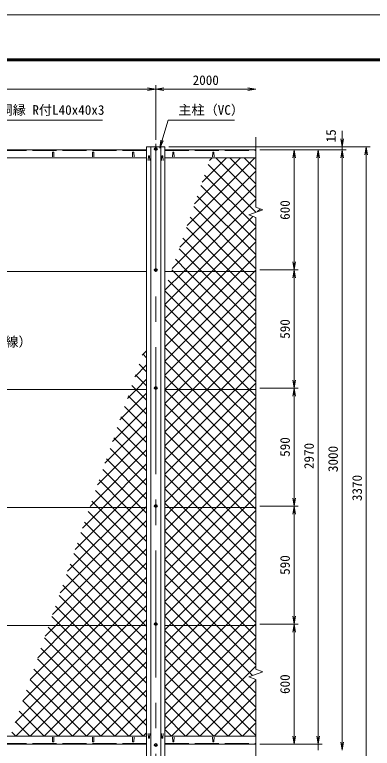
# Model space of a CAD drawing. Units: millimetres, scale not verified. Extents: x -4200 to 4200, y -2970 to 2970.
# Drawn here: x -2084 to -298, y -697 to 2970 of the extents above; entities that cross this region are included whole.
import ezdxf
from ezdxf.enums import TextEntityAlignment as Align

# ---------------------------------------------------------------- set-up
doc = ezdxf.new("R2010")
doc.units = ezdxf.units.MM
doc.header["$LTSCALE"] = 20
doc.linetypes.add('DASHED', pattern=[7.5, 6, -1.5])
doc.linetypes.add('USER1', pattern=[50.8, 31.75, -6.35, 6.35, -6.35])
for name, color, linetype, lineweight in [('0-0_D-STR1', 1, 'Continuous', 18), ('0-1_D-BMK', 2, 'USER1', 13), ('0-2_D-STR-DIM', 7, 'Continuous', 9), ('0-3_D-STR3', 3, 'Continuous', 13), ('0-7_D-STR-TXT', 7, 'Continuous', 9), ('0-8_0', 7, 'Continuous', 9), ('0-A_D-STR2', 7, 'Continuous', 9), ('0-B_D-TTL', 7, 'Continuous', 9)]:
    doc.layers.add(name, color=color, linetype=linetype, lineweight=lineweight)
doc.styles.add('ＭＳ ゴシック', font='')
doc.styles.get('ＭＳ ゴシック').set_extended_font_data('MS Gothic')

# ---------------------------------------------------------------- blocks, each defined once
blk = doc.blocks.new('_Open')
at = {"layer": '0-8_0'}
blk.add_line((-20, 3.33), (0, 0), dxfattribs=at)
blk.add_lwpolyline([(-20, -3.33), (0, 0), (-20, 0)], dxfattribs=at)

msp = doc.modelspace()

# ---------------------------------------------------------------- linework, layer by layer
at = {"layer": '0-0_D-STR1'}
for p, q in [((-1424.97, 2293.74), (-3342.47, 2293.74)), ((-1894.97, 2280.61), (-1895.72, 2259.11)), ((-1888.97, 2280.61), (-1888.22, 2259.11)), ((-1694.97, 2280.61), (-1695.72, 2259.11)), ((-1688.97, 2280.61), (-1688.22, 2259.11)), ((-1494.97, 2280.61), (-1495.72, 2259.11)), ((-1488.97, 2280.61), (-1488.22, 2259.11)), ((-1404.97, -1061.26), (-1404.97, 2308.74)), ((-1354.97, -1061.26), (-1354.97, 2308.74)), ((-1334.97, -1061.26), (-1334.97, 2308.74)), ((-1334.97, 2293.74), (-879.97, 2293.74)), ((-1294.97, 2280.61), (-1295.72, 2259.11)), ((-1288.97, 2280.61), (-1288.22, 2259.11)), ((-1094.97, 2280.61), (-1095.72, 2259.11)), ((-1088.97, 2280.61), (-1088.22, 2259.11)), ((-3342.47, 2253.74), (-1424.97, 2253.74)), ((-1416.47, 2262.12), (-1417.22, 2240.62)), ((-1410.47, 2262.12), (-1409.72, 2240.62)), ((-1349.47, 2262.12), (-1350.22, 2240.62)), ((-1343.47, 2262.12), (-1342.72, 2240.62)), ((-879.97, 2253.74), (-1334.97, 2253.74)), ((-1416.47, -644.64), (-1417.22, -623.14)), ((-1410.47, -644.64), (-1409.72, -623.14)), ((-1349.47, -644.64), (-1350.22, -623.14)), ((-1343.47, -644.64), (-1342.72, -623.14)), ((-3342.47, -636.26), (-1424.97, -636.26)), ((-1894.97, -663.13), (-1895.72, -641.63)), ((-1888.97, -663.13), (-1888.22, -641.63)), ((-1694.97, -663.13), (-1695.72, -641.63)), ((-1688.97, -663.13), (-1688.22, -641.63)), ((-1494.97, -663.13), (-1495.72, -641.63)), ((-1488.97, -663.13), (-1488.22, -641.63)), ((-879.97, -636.26), (-1334.97, -636.26)), ((-1294.97, -663.13), (-1295.72, -641.63)), ((-1288.97, -663.13), (-1288.22, -641.63)), ((-1094.97, -663.13), (-1095.72, -641.63)), ((-1088.97, -663.13), (-1088.22, -641.63)), ((-1424.97, -676.26), (-3342.47, -676.26)), ((-1334.97, -676.26), (-879.97, -676.26))]:
    msp.add_line(p, q, dxfattribs=at)
at = {"layer": '0-0_D-STR1', "linetype": 'DASHED'}
for p, q in [((-1424.97, 2290.74), (-3342.47, 2290.74)), ((-1334.97, 2290.74), (-879.97, 2290.74)), ((-1424.97, -673.26), (-3342.47, -673.26)), ((-1334.97, -673.26), (-879.97, -673.26))]:
    msp.add_line(p, q, dxfattribs=at)
at = {"layer": '0-0_D-STR1'}
msp.add_lwpolyline([(-1424.97, -1061.26), (-1424.97, 2308.74), (-1334.97, 2308.74)], dxfattribs=at)
for centre, start, end in [((-1891.97, 2279.36), 22.61986, 157.38014), ((-1691.97, 2279.36), 22.61986, 157.38014), ((-1491.97, 2279.36), 22.61986, 157.38014), ((-1291.97, 2279.36), 22.61986, 157.38014), ((-1091.97, 2279.36), 22.61986, 157.38014), ((-1413.47, 2260.87), 22.61986, 157.38014), ((-1346.47, 2260.87), 22.61986, 157.38014), ((-1413.47, -643.39), 202.61986, 337.38014), ((-1346.47, -643.39), 202.61986, 337.38014), ((-1891.97, -661.88), 202.61986, 337.38014), ((-1691.97, -661.88), 202.61986, 337.38014), ((-1491.97, -661.88), 202.61986, 337.38014), ((-1291.97, -661.88), 202.61986, 337.38014), ((-1091.97, -661.88), 202.61986, 337.38014)]:
    msp.add_arc(centre, 3.25, start, end, dxfattribs=at)
at = {"layer": '0-1_D-BMK'}
for p, q in [((-1379.97, 2323.74), (-1379.97, -1076.26)), ((-1369.97, 2298.24), (-1389.97, 2298.24)), ((-1369.97, 1693.74), (-1389.97, 1693.74)), ((-1379.97, 1703.74), (-1379.97, 1683.74)), ((-1369.97, 1103.74), (-1389.97, 1103.74)), ((-1369.97, 513.74), (-1389.97, 513.74)), ((-1369.97, -76.26), (-1389.97, -76.26)), ((-1369.97, -680.76), (-1389.97, -680.76))]:
    msp.add_line(p, q, dxfattribs=at)
at = {"layer": '0-2_D-STR-DIM'}
for p, q in [((-1379.97, 2343.74), (-1379.97, 2617.53)), ((-1379.97, 2343.74), (-1379.97, 2617.53)), ((-3339.97, 2597.53), (-1419.97, 2597.53)), ((-1339.97, 2597.53), (-919.97, 2597.53)), ((-448.93, 2348.74), (-448.93, 2388.74)), ((-879.97, 2358.19), (-879.97, 2007.97)), ((-1314.97, 2308.74), (-428.93, 2308.74)), ((-1314.97, 2308.74), (-308.93, 2308.74)), ((-859.97, 2293.74), (-668.93, 2293.74)), ((-859.97, 2293.74), (-548.93, 2293.74)), ((-859.97, 2293.74), (-428.93, 2293.74)), ((-859.97, 2293.74), (-428.93, 2293.74)), ((-448.93, 2293.74), (-448.93, 2308.74)), ((-688.93, 1733.74), (-688.93, 2253.74)), ((-568.93, 2253.74), (-568.93, -636.26)), ((-448.93, 2253.74), (-448.93, -666.26)), ((-448.93, 2253.74), (-448.93, 2213.74)), ((-328.93, -1021.26), (-328.93, 2268.74)), ((-879.97, 1956.66), (-879.97, -302.03)), ((-859.97, 1693.74), (-668.93, 1693.74)), ((-859.97, 1693.74), (-668.93, 1693.74)), ((-688.93, 1143.74), (-688.93, 1653.74)), ((-859.97, 1103.74), (-668.93, 1103.74)), ((-859.97, 1103.74), (-668.93, 1103.74)), ((-688.93, 1063.74), (-688.93, 553.74)), ((-859.97, 513.74), (-668.93, 513.74)), ((-859.97, 513.74), (-668.93, 513.74)), ((-688.93, 473.74), (-688.93, -36.26)), ((-859.97, -76.26), (-668.93, -76.26)), ((-859.97, -76.26), (-668.93, -76.26)), ((-688.93, -636.26), (-688.93, -116.26)), ((-915.21, -340.51), (-844.74, -314.86)), ((-844.74, -314.86), (-879.97, -302.03)), ((-879.97, -353.34), (-915.21, -340.51)), ((-879.97, -353.34), (-879.97, -813.56)), ((-568.93, -636.26), (-568.93, -596.26)), ((-859.97, -676.26), (-668.93, -676.26)), ((-859.97, -676.26), (-548.93, -676.26)), ((-859.97, -676.26), (-548.93, -676.26)), ((-568.93, -676.26), (-568.93, -706.26))]:
    msp.add_line(p, q, dxfattribs=at)
msp.add_lwpolyline([(-879.97, 1956.66), (-915.21, 1969.49), (-844.74, 1995.14), (-879.97, 2007.97)], dxfattribs=at)
at = {"layer": '0-3_D-STR3'}
for p, q in [((-1379.97, 2305.75), (-1386.47, 2301.99)), ((-1386.47, 2301.99), (-1386.47, 2294.49)), ((-1386.47, 2294.49), (-1379.97, 2290.74)), ((-1373.47, 2301.99), (-1379.97, 2305.75)), ((-1379.97, 2290.74), (-1373.47, 2294.49)), ((-1373.47, 2294.49), (-1373.47, 2301.99)), ((-1424.97, 1686.99), (-3342.47, 1686.99)), ((-879.97, 1686.99), (-1334.97, 1686.99)), ((-1379.97, 1111.25), (-1386.47, 1107.49)), ((-1386.47, 1107.49), (-1386.47, 1099.99)), ((-1373.47, 1107.49), (-1379.97, 1111.25)), ((-1373.47, 1099.99), (-1373.47, 1107.49)), ((-1424.97, 1096.99), (-3342.47, 1096.99)), ((-1386.47, 1099.99), (-1379.97, 1096.23)), ((-1379.97, 1096.23), (-1373.47, 1099.99)), ((-879.97, 1096.99), (-1334.97, 1096.99)), ((-1424.97, 506.99), (-3342.47, 506.99)), ((-879.97, 506.99), (-1334.97, 506.99)), ((-1379.97, -68.75), (-1386.47, -72.51)), ((-1386.47, -72.51), (-1386.47, -80.01)), ((-1373.47, -72.51), (-1379.97, -68.75)), ((-1373.47, -80.01), (-1373.47, -72.51)), ((-1424.97, -83.01), (-3342.47, -83.01)), ((-1386.47, -80.01), (-1379.97, -83.77)), ((-1379.97, -83.77), (-1373.47, -80.01)), ((-879.97, -83.01), (-1334.97, -83.01)), ((-1379.97, -673.25), (-1386.47, -677.01)), ((-1386.47, -677.01), (-1386.47, -684.51)), ((-1386.47, -684.51), (-1379.97, -688.26)), ((-1373.47, -677.01), (-1379.97, -673.25)), ((-1379.97, -688.26), (-1373.47, -684.51)), ((-1373.47, -684.51), (-1373.47, -677.01))]:
    msp.add_line(p, q, dxfattribs=at)
for points in [[(-1373.47, 1697.49), (-1379.97, 1701.25), (-1386.47, 1697.49), (-1386.47, 1689.99), (-1379.97, 1686.24), (-1373.47, 1689.99)], [(-1373.47, 517.49), (-1379.97, 521.25), (-1386.47, 517.49), (-1386.47, 509.99), (-1379.97, 506.23), (-1373.47, 509.99)]]:
    msp.add_lwpolyline(points, close=True, dxfattribs=at)
for centre in [(-1379.97, 2298.24), (-1379.97, 1693.74), (-1379.97, 1103.74), (-1379.97, 513.74), (-1379.97, -76.26), (-1379.97, -680.76)]:
    msp.add_circle(centre, 6.25, dxfattribs=at)
at = {"layer": '0-7_D-STR-TXT'}
for points in [[(-1645.07, 2442.61), (-2342.95, 2442.61), (-2388.31, 2295.65)], [(-986.26, 2442.62), (-1317.64, 2442.62), (-1359.33, 2304.96)]]:
    msp.add_lwpolyline(points, dxfattribs=at)
at = {"layer": '0-A_D-STR2'}
for p, q in [((-1222.58, 1916.61), (-885.45, 2253.74)), ((-1185.24, 2024.66), (-956.16, 2253.74)), ((-1147.9, 2132.71), (-1026.87, 2253.74)), ((-1110.56, 2240.76), (-1097.58, 2253.74)), ((-879.97, 2053.83), (-1079.88, 2253.74)), ((-879.97, 2124.55), (-1009.17, 2253.74)), ((-879.97, 2195.26), (-938.46, 2253.74)), ((-879.38, 1982.53), (-1117.51, 2220.66)), ((-1259.92, 1808.56), (-879.97, 2188.5)), ((-879.97, 1912.41), (-1135.67, 2168.11)), ((-1297.25, 1700.51), (-879.97, 2117.79)), ((-879.97, 1841.7), (-1153.83, 2115.56)), ((-879.97, 1770.99), (-1171.99, 2063.01)), ((-879.97, 1700.28), (-1190.15, 2010.46)), ((-870.63, 1985.72), (-856.81, 1999.54)), ((-937.4, 1686.99), (-1208.31, 1957.9)), ((-1008.11, 1686.99), (-1226.47, 1905.35)), ((-1098.64, 1686.99), (-879.97, 1905.66)), ((-1078.82, 1686.99), (-1244.63, 1852.8)), ((-1027.93, 1686.99), (-879.97, 1834.95)), ((-1149.53, 1686.99), (-1262.79, 1800.25)), ((-957.22, 1686.99), (-879.97, 1764.24)), ((-1220.24, 1686.99), (-1280.95, 1747.7)), ((-1334.97, 1450.66), (-1098.64, 1686.99)), ((-1334.97, 1379.95), (-1027.93, 1686.99)), ((-1334.97, 1309.24), (-957.22, 1686.99)), ((-1334.97, 1238.53), (-886.51, 1686.99)), ((-1290.95, 1686.99), (-1299.11, 1695.15)), ((-879.97, 1276.02), (-1290.95, 1686.99)), ((-879.97, 1346.73), (-1220.24, 1686.99)), ((-879.97, 1417.44), (-1149.53, 1686.99)), ((-879.97, 1488.15), (-1078.82, 1686.99)), ((-879.97, 1558.86), (-1008.11, 1686.99)), ((-879.97, 1629.57), (-937.4, 1686.99)), ((-886.51, 1686.99), (-879.97, 1693.53)), ((-1334.97, 1167.82), (-879.97, 1622.82)), ((-879.97, 1205.31), (-1317.27, 1642.6)), ((-879.97, 1134.6), (-1334.97, 1589.6)), ((-1334.97, 1097.11), (-879.97, 1552.11)), ((-913.08, 1096.99), (-1334.97, 1518.88)), ((-1264.38, 1096.99), (-879.97, 1481.4)), ((-983.79, 1096.99), (-1334.97, 1448.17)), ((-1193.67, 1096.99), (-879.97, 1410.69)), ((-1054.5, 1096.99), (-1334.97, 1377.46)), ((-1424.97, 1326.04), (-1426.23, 1327.29)), ((-1122.96, 1096.99), (-879.97, 1339.98)), ((-1446.61, 1268.32), (-1424.97, 1289.95)), ((-1125.21, 1096.99), (-1334.97, 1306.75)), ((-1424.97, 1255.33), (-1444.39, 1274.74)), ((-1052.25, 1096.99), (-879.97, 1269.26)), ((-1483.94, 1160.27), (-1424.97, 1219.24)), ((-1424.97, 1184.62), (-1462.55, 1222.19)), ((-1195.92, 1096.99), (-1334.97, 1236.04)), ((-981.54, 1096.99), (-879.97, 1198.55)), ((-1424.97, 1113.91), (-1480.71, 1169.64)), ((-1266.63, 1096.99), (-1334.97, 1165.33)), ((-910.83, 1096.99), (-879.97, 1127.84)), ((-1558.62, 944.17), (-1424.97, 1077.82)), ((-1424.97, 972.49), (-1517.03, 1064.54)), ((-1334.97, 1026.4), (-1264.38, 1096.99)), ((-1334.97, 955.69), (-1193.67, 1096.99)), ((-1334.97, 884.98), (-1122.96, 1096.99)), ((-1334.97, 814.26), (-1052.25, 1096.99)), ((-1334.97, 743.55), (-981.54, 1096.99)), ((-1334.97, 672.84), (-910.83, 1096.99)), ((-879.97, 639.62), (-1334.97, 1094.62)), ((-879.97, 710.33), (-1266.63, 1096.99)), ((-879.97, 781.04), (-1195.92, 1096.99)), ((-879.97, 851.75), (-1125.21, 1096.99)), ((-879.97, 922.46), (-1054.5, 1096.99)), ((-879.97, 993.17), (-983.79, 1096.99)), ((-879.97, 1063.88), (-913.08, 1096.99)), ((-1334.97, 602.13), (-879.97, 1057.13)), ((-1595.96, 836.12), (-1424.97, 1007.11)), ((-1424.97, 901.78), (-1535.19, 1011.99)), ((-879.97, 568.91), (-1334.97, 1023.91)), ((-1424.97, 831.07), (-1553.35, 959.44)), ((-1334.97, 531.42), (-879.97, 986.42)), ((-1633.3, 728.07), (-1424.97, 936.4)), ((-888.77, 506.99), (-1334.97, 953.2)), ((-1424.97, 760.36), (-1571.51, 906.89)), ((-959.48, 506.99), (-1334.97, 882.49)), ((-1288.7, 506.99), (-879.97, 915.71)), ((-1670.64, 620.03), (-1424.97, 865.69)), ((-1424.97, 689.65), (-1589.66, 854.34)), ((-1217.98, 506.99), (-879.97, 845)), ((-1030.19, 506.99), (-1334.97, 811.78)), ((-1707.97, 511.98), (-1424.97, 794.98)), ((-1424.97, 618.94), (-1607.82, 801.79)), ((-1147.27, 506.99), (-879.97, 774.29)), ((-1424.97, 548.22), (-1625.98, 749.23)), ((-1100.9, 506.99), (-1334.97, 741.07)), ((-1642.25, 506.99), (-1424.97, 724.26)), ((-1076.56, 506.99), (-879.97, 703.58)), ((-1454.45, 506.99), (-1644.14, 696.68)), ((-1171.61, 506.99), (-1334.97, 670.36)), ((-1525.16, 506.99), (-1662.3, 644.13)), ((-1571.54, 506.99), (-1424.97, 653.55)), ((-1005.85, 506.99), (-879.97, 632.87)), ((-1595.87, 506.99), (-1680.46, 591.58)), ((-1242.32, 506.99), (-1334.97, 599.65)), ((-1500.83, 506.99), (-1424.97, 582.84)), ((-935.14, 506.99), (-879.97, 562.16)), ((-1666.58, 506.99), (-1698.62, 539.03)), ((-1313.03, 506.99), (-1334.97, 528.94)), ((-1857.33, 79.78), (-1430.12, 506.99)), ((-1819.99, 187.83), (-1500.83, 506.99)), ((-1782.65, 295.88), (-1571.54, 506.99)), ((-1745.31, 403.93), (-1642.25, 506.99)), ((-1424.97, 194.67), (-1716.78, 486.48)), ((-1424.97, 265.38), (-1666.58, 506.99)), ((-1424.97, 336.09), (-1595.87, 506.99)), ((-1424.97, 406.8), (-1525.16, 506.99)), ((-1424.97, 477.51), (-1454.45, 506.99)), ((-1430.12, 506.99), (-1424.97, 512.13)), ((-1334.97, 460.71), (-1288.7, 506.99)), ((-1334.97, 390), (-1217.98, 506.99)), ((-1334.97, 319.29), (-1147.27, 506.99)), ((-1334.97, 248.58), (-1076.56, 506.99)), ((-1334.97, 177.87), (-1005.85, 506.99)), ((-1334.97, 107.16), (-935.14, 506.99)), ((-1334.97, 36.45), (-879.97, 491.45)), ((-879.97, 73.94), (-1313.03, 506.99)), ((-879.97, 144.65), (-1242.32, 506.99)), ((-879.97, 215.36), (-1171.61, 506.99)), ((-879.97, 286.07), (-1100.9, 506.99)), ((-879.97, 356.78), (-1030.19, 506.99)), ((-879.97, 427.49), (-959.48, 506.99)), ((-879.97, 498.2), (-888.77, 506.99)), ((-1894.66, -28.27), (-1424.97, 441.42)), ((-879.97, 3.22), (-1334.97, 458.22)), ((-1424.97, 123.96), (-1734.94, 433.93)), ((-1334.97, -34.26), (-879.97, 420.74)), ((-1878.7, -83.01), (-1424.97, 370.71)), ((-1424.97, 53.25), (-1753.1, 381.38)), ((-879.97, -67.49), (-1334.97, 387.51)), ((-1313.01, -83.01), (-879.97, 350.03)), ((-1807.98, -83.01), (-1424.97, 300)), ((-1424.97, -17.46), (-1771.26, 328.83)), ((-935.16, -83.01), (-1334.97, 316.8)), ((-1430.14, -83.01), (-1789.42, 276.28)), ((-1242.3, -83.01), (-879.97, 279.31)), ((-1500.85, -83.01), (-1807.58, 223.73)), ((-1737.27, -83.01), (-1424.97, 229.29)), ((-1005.87, -83.01), (-1334.97, 246.09)), ((-1171.59, -83.01), (-879.97, 208.6)), ((-1571.56, -83.01), (-1825.74, 171.18)), ((-1666.56, -83.01), (-1424.97, 158.58)), ((-1076.58, -83.01), (-1334.97, 175.38)), ((-1642.27, -83.01), (-1843.9, 118.62)), ((-1100.88, -83.01), (-879.97, 137.89)), ((-1595.85, -83.01), (-1424.97, 87.87)), ((-1712.98, -83.01), (-1862.06, 66.07)), ((-1030.17, -83.01), (-879.97, 67.18)), ((-1783.69, -83.01), (-1880.22, 13.52)), ((-1525.14, -83.01), (-1424.97, 17.16)), ((-1218, -83.01), (-1334.97, 33.96)), ((-959.46, -83.01), (-879.97, -3.53)), ((-1854.4, -83.01), (-1898.38, -39.03)), ((-1454.43, -83.01), (-1424.97, -53.55)), ((-1288.71, -83.01), (-1334.97, -36.75)), ((-2081.35, -568.51), (-1595.85, -83.01)), ((-2078.39, -636.26), (-1525.14, -83.01)), ((-2044.02, -460.46), (-1666.56, -83.01)), ((-2007.68, -636.26), (-1454.43, -83.01)), ((-2006.68, -352.41), (-1737.27, -83.01)), ((-1969.34, -244.36), (-1807.98, -83.01)), ((-1932, -136.32), (-1878.7, -83.01)), ((-1424.97, -583.15), (-1916.54, -91.58)), ((-1424.97, -512.44), (-1854.4, -83.01)), ((-1424.97, -441.72), (-1783.69, -83.01)), ((-1424.97, -371.01), (-1712.98, -83.01)), ((-1424.97, -300.3), (-1642.27, -83.01)), ((-1424.97, -229.59), (-1571.56, -83.01)), ((-1424.97, -158.88), (-1500.85, -83.01)), ((-1424.97, -88.17), (-1430.14, -83.01)), ((-1334.97, -104.97), (-1313.01, -83.01)), ((-1334.97, -175.69), (-1242.3, -83.01)), ((-1334.97, -246.4), (-1171.59, -83.01)), ((-1334.97, -317.11), (-1100.88, -83.01)), ((-1334.97, -387.82), (-1030.17, -83.01)), ((-1334.97, -458.53), (-959.46, -83.01)), ((-1334.97, -529.24), (-888.75, -83.01)), ((-879.97, -562.46), (-1334.97, -107.46)), ((-879.97, -491.75), (-1288.71, -83.01)), ((-879.97, -421.04), (-1218, -83.01)), ((-879.97, -279.62), (-1076.58, -83.01)), ((-879.97, -208.91), (-1005.87, -83.01)), ((-879.97, -138.2), (-935.16, -83.01)), ((-888.75, -83.01), (-879.97, -74.24)), ((-1936.97, -636.26), (-1424.97, -124.26)), ((-1442.57, -636.26), (-1934.7, -144.13)), ((-1334.97, -599.95), (-879.97, -144.95)), ((-879.97, -633.17), (-1334.97, -178.17)), ((-1513.28, -636.26), (-1952.86, -196.68)), ((-1866.26, -636.26), (-1424.97, -194.97)), ((-1300.57, -636.26), (-879.97, -215.66)), ((-1583.99, -636.26), (-1971.02, -249.23)), ((-947.6, -636.26), (-1334.97, -248.88)), ((-1795.55, -636.26), (-1424.97, -265.69)), ((-1229.86, -636.26), (-879.97, -286.37)), ((-1654.7, -636.26), (-1989.18, -301.78)), ((-1018.31, -636.26), (-1334.97, -319.59)), ((-1725.42, -636.26), (-2007.34, -354.33)), ((-1724.84, -636.26), (-1424.97, -336.4)), ((-1159.15, -636.26), (-879.97, -357.08)), ((-1089.02, -636.26), (-1334.97, -390.3)), ((-1796.13, -636.26), (-2025.5, -406.88)), ((-1654.13, -636.26), (-1424.97, -407.11)), ((-1088.44, -636.26), (-879.97, -427.79)), ((-1866.84, -636.26), (-2043.66, -459.43)), ((-1159.73, -636.26), (-1334.97, -461.01)), ((-1937.55, -636.26), (-2061.82, -511.99)), ((-1583.42, -636.26), (-1424.97, -477.82)), ((-1017.73, -636.26), (-879.97, -498.5)), ((-1512.71, -636.26), (-1424.97, -548.53)), ((-1230.44, -636.26), (-1334.97, -531.72)), ((-2008.26, -636.26), (-2079.98, -564.54)), ((-947.02, -636.26), (-879.97, -569.21)), ((-2078.97, -636.26), (-2098.14, -617.09)), ((-1441.99, -636.26), (-1424.97, -619.24)), ((-1301.15, -636.26), (-1334.97, -602.44))]:
    msp.add_line(p, q, dxfattribs=at)
for points in [[(-1334.59, 1592.46), (-1240.07, 1686.99), (-879.97, 2047.08)], [(-1334.97, 1521.37), (-1169.35, 1686.99), (-894.42, 1961.92)], [(-1521.28, 1052.22), (-1476.51, 1096.99), (-1424.97, 1148.53)], [(-1424.97, 1043.2), (-1478.77, 1096.99), (-1498.87, 1117.09)], [(-896.58, -333.73), (-1147.29, -83.01), (-1334.97, 104.67)]]:
    msp.add_lwpolyline(points, dxfattribs=at)
at = {"layer": '0-B_D-TTL', "color": 2, "lineweight": 18}
msp.add_lwpolyline([(-4200, 2970), (4200, 2970), (4200, -2970), (-4200, -2970)], close=True, dxfattribs=at)
at = {"layer": '0-B_D-TTL'}
for points in [[(-3930, 2750), (3930, 2750), (3930, -2750), (-3930, -2750)], [(-3927.5, 2747.5), (3927.5, 2747.5), (3927.5, -2747.5), (-3927.5, -2747.5)], [(-3925, 2745), (3925, 2745), (3925, -2745), (-3925, -2745)], [(-3922.5, 2742.5), (3922.5, 2742.5), (3922.5, -2742.5), (-3922.5, -2742.5)], [(-3920, 2740), (3920, 2740), (3920, -2740), (-3920, -2740)]]:
    msp.add_lwpolyline(points, close=True, dxfattribs=at)

# ---------------------------------------------------------------- block references
at = {"layer": '0-2_D-STR-DIM', "xscale": 2, "yscale": 2}
for p in [(-1379.97, 2597.53), (-879.97, 2597.53)]:
    msp.add_blockref('_Open', p, dxfattribs=at)
for p, rotation in [((-1379.97, 2597.53), 180), ((-448.93, 2308.74), 270), ((-688.93, 2293.74), 90), ((-568.93, 2293.74), 90), ((-448.93, 2293.74), 90), ((-448.93, 2293.74), 90), ((-328.93, 2308.74), 90), ((-688.93, 1693.74), 270), ((-688.93, 1693.74), 90), ((-688.93, 1103.74), 270), ((-688.93, 1103.74), 90), ((-688.93, 513.74), 270), ((-688.93, 513.74), 90), ((-688.93, -76.26), 270), ((-688.93, -76.26), 90), ((-688.93, -676.26), 270), ((-568.93, -676.26), 270), ((-568.93, -676.26), 270), ((-448.93, -706.26), 270)]:
    msp.add_blockref('_Open', p, dxfattribs=dict(at, rotation=rotation))
at = {"layer": '0-7_D-STR-TXT', "xscale": 2, "yscale": 2, "rotation": 253.14944}
msp.add_blockref('_Open', (-1359.91, 2303.04), dxfattribs=at)

# ---------------------------------------------------------------- texts
at = {"layer": '0-2_D-STR-DIM', "style": 'ＭＳ ゴシック'}
msp.add_text('2000', height=48.09, dxfattribs=at).set_placement((-1195.22, 2604.27), align=Align.BOTTOM_LEFT)
for s, p in [('15', (-465.87, 2331.58)), ('600', (-695.68, 1944.49)), ('590', (-695.68, 1349.86)), ('590', (-695.68, 759.87)), ('2970', (-575.68, 698.49)), ('3000', (-455.68, 683.62)), ('3370', (-335.68, 538.62)), ('590', (-695.68, 169.87)), ('600', (-695.68, -425.51))]:
    msp.add_text(s, height=48.09, rotation=90, dxfattribs=at).set_placement(p, align=Align.BOTTOM_LEFT)
at = {"layer": '0-7_D-STR-TXT', "style": 'ＭＳ ゴシック'}
for s, p in [('爪付胴縁 R付L40x40x3', (-2291.01, 2455.19)), ('主柱（VC）', (-1266.72, 2455.21)), ('（再生PET樹脂被覆鉄線）', (-2753.58, 1296.68))]:
    msp.add_text(s, height=48.09, dxfattribs=at).set_placement(p, align=Align.BOTTOM_LEFT)

doc.saveas('drawing.dxf')
